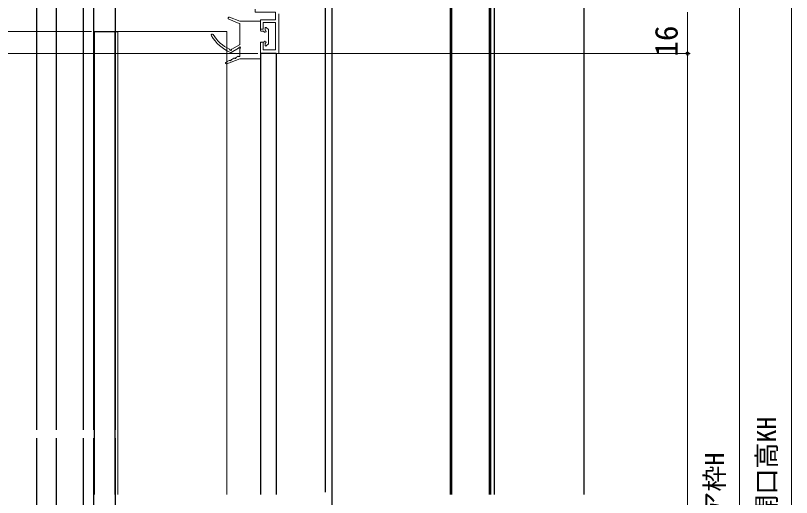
# Model space of a CAD drawing. Units: millimetres, scale not verified. Extents: x -525 to 525, y -783 to 779.
# Drawn here: x -355.1 to -56.2, y 35.3 to 220.9 of the extents above; entities that cross this region are included whole.
import ezdxf
from ezdxf.enums import TextEntityAlignment as Align

# ---------------------------------------------------------------- set-up
doc = ezdxf.new("R2010")
doc.units = ezdxf.units.MM
doc.header["$LTSCALE"] = 4
for name, color, linetype, lineweight in [('0-3_YKK_11', 211, 'Continuous', 18), ('0-6_YKK_13', 4, 'Continuous', 18), ('0-7_YKK_D', 6, 'Continuous', 18)]:
    doc.layers.add(name, color=color, linetype=linetype, lineweight=lineweight)
doc.layers.add('0-5_YKK_12', color=2, linetype='Continuous')
doc.layers.add('0-9_YSS_K', color=3, linetype='Continuous')
doc.styles.add('ＭＳ ゴシック', font='')
doc.styles.get('ＭＳ ゴシック').set_extended_font_data('MS Gothic')

msp = doc.modelspace()

# ---------------------------------------------------------------- linework, layer by layer
at = {"layer": '0-3_YKK_11'}
msp.add_lwpolyline([(-253.7, 221.5), (-253.7, 206.2), (-260.7, 206.2), (-260.7, 210.6), (-259.7, 210.6), (-259.7, 207.6), (-255, 207.6), (-255, 218.2), (-259.7, 218.2), (-259.7, 215.6), (-260.7, 215.6), (-260.7, 219.2), (-255, 219.2), (-255, 222.2), (-262.8, 222.2), (-262.8, 223.3)], dxfattribs=at)
at = {"layer": '0-5_YKK_12'}
for p, q in [((-233.2, 427.021), (-233.2, -309.117)), ((-347, 297.716), (-347, 61.428)), ((-339.505, 294.1), (-339.505, 61.428)), ((-172.2, 260.2), (-172.2, 36.414)), ((-170.7, 260.2), (-170.7, 36.414)), ((-325, 240.201), (-325, 61.428)), ((-316.7, 240.201), (-316.667, 61.428)), ((-316.7, 234.7), (-316.7, 214.7)), ((-235.7, 37.341), (-235.7, 230.201)), ((-187.7, 230.201), (-187.7, 36.414)), ((-187.2, 230.201), (-187.2, 36.414)), ((-172.7, 230.201), (-172.7, 36.414)), ((-324.8, 214.7), (-324.8, 36.428)), ((-324.8, 214.7), (-315.8, 214.7)), ((-316.7, 36.428), (-316.7, 214.7)), ((-260.7, 206.2), (-260.7, 36.428)), ((-254.7, 206.2), (-260.7, 206.2)), ((-254.7, 206.2), (-254.7, 36.428)), ((-347, 58.148), (-347, -208.8)), ((-339.505, 58.148), (-339.505, -208.8)), ((-329, 58.148), (-329, -208.8)), ((-325, 58.148), (-325, -208.8)), ((-316.667, 58.148), (-316.613, -208.8))]:
    msp.add_line(p, q, dxfattribs=at)
msp.add_lwpolyline([(-325.5, 240.201), (-329, 240.2), (-329, 61.428)], dxfattribs=at)
at = {"layer": '0-6_YKK_13'}
for p, q in [((-268.888, 217.776), (-272.96, 219.429)), ((-268.7, 218.7), (-272.67, 220.175)), ((-268.7, 218.7), (-261, 218.7)), ((-260.7, 215.1), (-260.7, 218.4)), ((-268.7, 209.819), (-268.7, 217.498)), ((-259, 215.432), (-259, 216)), ((-258.488, 216.212), (-257.688, 215.412)), ((-273.7, 36.428), (-273.7, 214.7)), ((-260.4, 214.8), (-259.633, 214.8)), ((-257.6, 215.2), (-257.6, 210.2)), ((-271.745, 207.96), (-268.855, 209.557)), ((-260.7, 204.5), (-260.7, 210.3)), ((-259.633, 210.6), (-260.4, 210.6)), ((-259, 209.4), (-259, 209.967)), ((-258.488, 209.188), (-257.688, 209.988)), ((-272.067, 206.64), (-269.155, 208.249)), ((-268.7, 207.98), (-268.7, 205.348)), ((-272.769, 203.539), (-273.974, 202.961)), ((-268.7, 204.2), (-273.652, 202.228)), ((-270.969, 204.403), (-271.832, 203.988)), ((-269.469, 205.123), (-270.032, 204.852)), ((-261, 204.2), (-268.7, 204.2))]:
    msp.add_line(p, q, dxfattribs=at)
msp.add_lwpolyline([(-273.7, 214.7), (-315.7, 214.7), (-315.7, 36.428)], dxfattribs=at)
for centre, radius, start, end in [((-272.809, 219.8), 0.4, 69.61598, 247.90121), ((-261, 218.4), 0.3, 0, 90), ((-269, 217.498), 0.3, 0, 67.90121), ((-258.7, 216), 0.3, 45, 180), ((-258.7, 215.432), 0.3, 180, 244.62307), ((-257.9, 215.2), 0.3, 0, 45), ((-279.3, 213.3), 0.4, 30.783, 210.74232), ((-265.893, 221.274), 16, 210.74232, 246.26275), ((-266.929, 220.67), 14, 210.783, 245.77777), ((-260.4, 215.1), 0.3, 180, 270), ((-259.633, 214.5), 0.3, 25.37693, 90), ((-259, 214.8), 0.4, 205.37693, 64.62307), ((-269, 209.819), 0.3, 298.91702, 0), ((-260.4, 210.3), 0.3, 90, 180), ((-259.633, 210.9), 0.3, 270, 334.62307), ((-259, 210.6), 0.4, 295.37693, 154.62307), ((-258.7, 209.967), 0.3, 115.37693, 180), ((-258.7, 209.4), 0.3, 180, 315), ((-257.9, 210.2), 0.3, 315, 0), ((-272.796, 207.629), 0.3, 6.82432, 65.77777), ((-272.2, 207.7), 0.3, 186.82432, 359.7798), ((-272.213, 206.902), 0.3, 246.26275, 298.91702), ((-271.6, 207.698), 0.3, 118.91702, 179.7798), ((-269.3, 208.511), 0.3, 298.91702, 358.91702), ((-268.7, 208.5), 0.3, 300, 178.91702), ((-268.4, 207.98), 0.3, 120, 180), ((-272.639, 203.268), 0.3, 55.64031, 115.64031), ((-272.3, 203.764), 0.3, 235.64031, 355.64031), ((-271.702, 203.718), 0.3, 115.64031, 175.64031), ((-270.839, 204.132), 0.3, 55.64031, 115.64031), ((-270.5, 204.628), 0.3, 235.64031, 355.64031), ((-269.902, 204.582), 0.3, 115.64031, 175.64031), ((-269.339, 204.852), 0.3, 55.64031, 115.64031), ((-269, 205.348), 0.3, 235.64031, 0), ((-261, 204.5), 0.3, 270, 0), ((-273.8, 202.6), 0.4, 115.64031, 291.70971)]:
    msp.add_arc(centre, radius, start, end, dxfattribs=at)
at = {"layer": '0-7_YKK_D'}
for p, q in [((-56.2, 256.7), (-56.2, -181.3)), ((-76.2, 246.7), (-76.2, -181.3)), ((-96.2, 222.2), (-96.2, 206.2)), ((-325.8, 214.7), (-388, 214.7)), ((-325.8, 214.7), (-388, 214.7)), ((-325.8, 214.7), (-368, 214.7)), ((-261.7, 206.2), (-368, 206.2)), ((-253.7, 206.2), (-95.2, 206.2)), ((-197.154, 206.2), (-95.2, 206.2)), ((-96.2, 206.2), (-96.2, -171.8))]:
    msp.add_line(p, q, dxfattribs=at)
msp.add_circle((-96.2, 206.2), 0.637, dxfattribs=at)
msp.add_circle((-96.2, 206.2), 0.637, dxfattribs=at)
at = {"layer": '0-9_YSS_K'}
msp.add_line((-136.2, 262.2), (-136.2, 36.428), dxfattribs=at)

# ---------------------------------------------------------------- texts
at = {"layer": '0-7_YKK_D', "style": 'ＭＳ ゴシック'}
for s, height, p in [('16', 8.798, (-97.4, 205.029)), ('①既設ドア枠開口高KH', 7.331, (-59.962, -33.55)), ('②新設ドア枠H', 7.331, (-79.962, -12.385))]:
    msp.add_text(s, height=height, rotation=90, dxfattribs=at).set_placement(p, align=Align.BOTTOM_LEFT)

doc.saveas('drawing.dxf')
